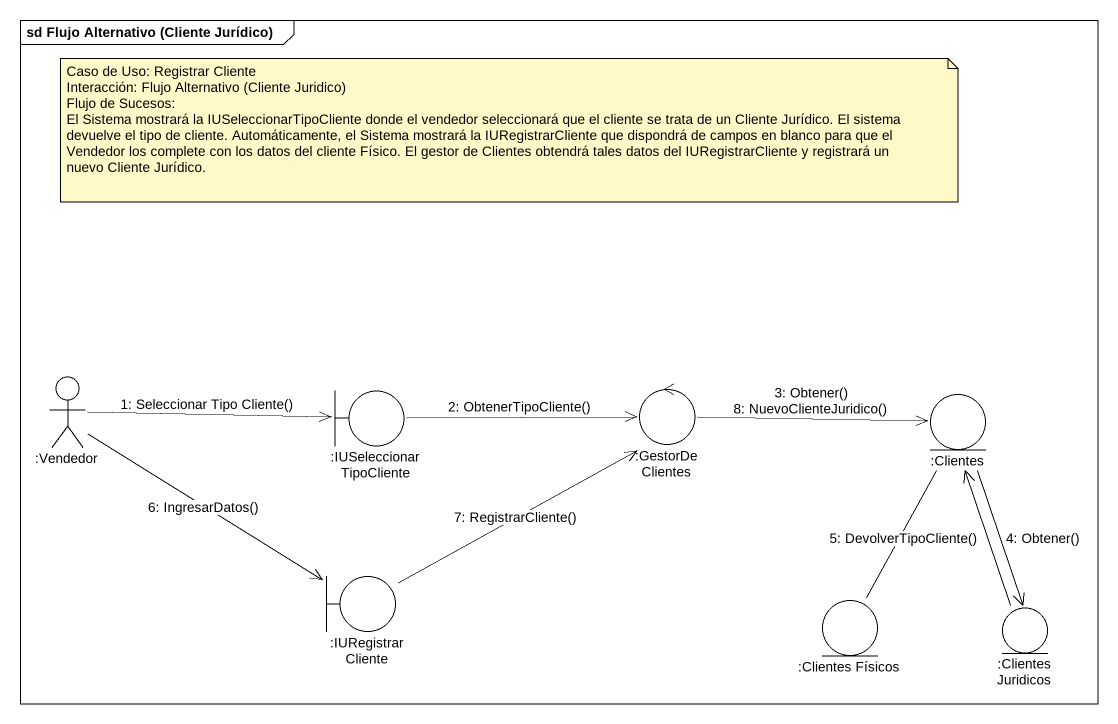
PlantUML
@startuml
mainframe sd Flujo Alternativo (Cliente Jurídico)
actor ":Vendedor" as Vendedor
boundary ":IUSeleccionarTipoCliente" as IUSeleccionarTipoCliente
control ":GestorDeClientes" as GestorDeClientes
entity ":Clientes" as Clientes
boundary ":IURegistrarCliente" as IURegistrarCliente
entity ":Clientes Físicos" as Clientes_Físicos
entity ":Clientes Juridicos" as Clientes_Juridicos
Clientes -- Clientes_Físicos
Vendedor -right-> IUSeleccionarTipoCliente : 1: Seleccionar Tipo Cliente()
IUSeleccionarTipoCliente -right-> GestorDeClientes : 2: ObtenerTipoCliente()
GestorDeClientes -right-> Clientes : 3: Obtener()\n8: NuevoClienteJuridico()
Clientes --> Clientes_Juridicos : 4: Obtener()
Clientes_Juridicos -up-> Clientes : 5: DevolverTipoCliente()
Vendedor --> IURegistrarCliente : 6: IngresarDatos()
IURegistrarCliente -up-> GestorDeClientes : 7: RegistrarCliente()
note as N1
  Caso de Uso: Registrar Cliente
  Interacción: Flujo Alternativo (Cliente Juridico)
  Flujo de Sucesos:
  El Sistema mostrará la IUSeleccionarTipoCliente donde el vendedor seleccionará que el cliente se trata de un Cliente Jurídico. El sistema devuelve el tipo de cliente. Automáticamente, el Sistema mostrará la IURegistrarCliente que dispondrá de campos en blanco para que el Vendedor los complete con los datos del cliente Físico. El gestor de Clientes obtendrá tales datos del IURegistrarCliente y registrará un nuevo Cliente Jurídico.
end note
@enduml
